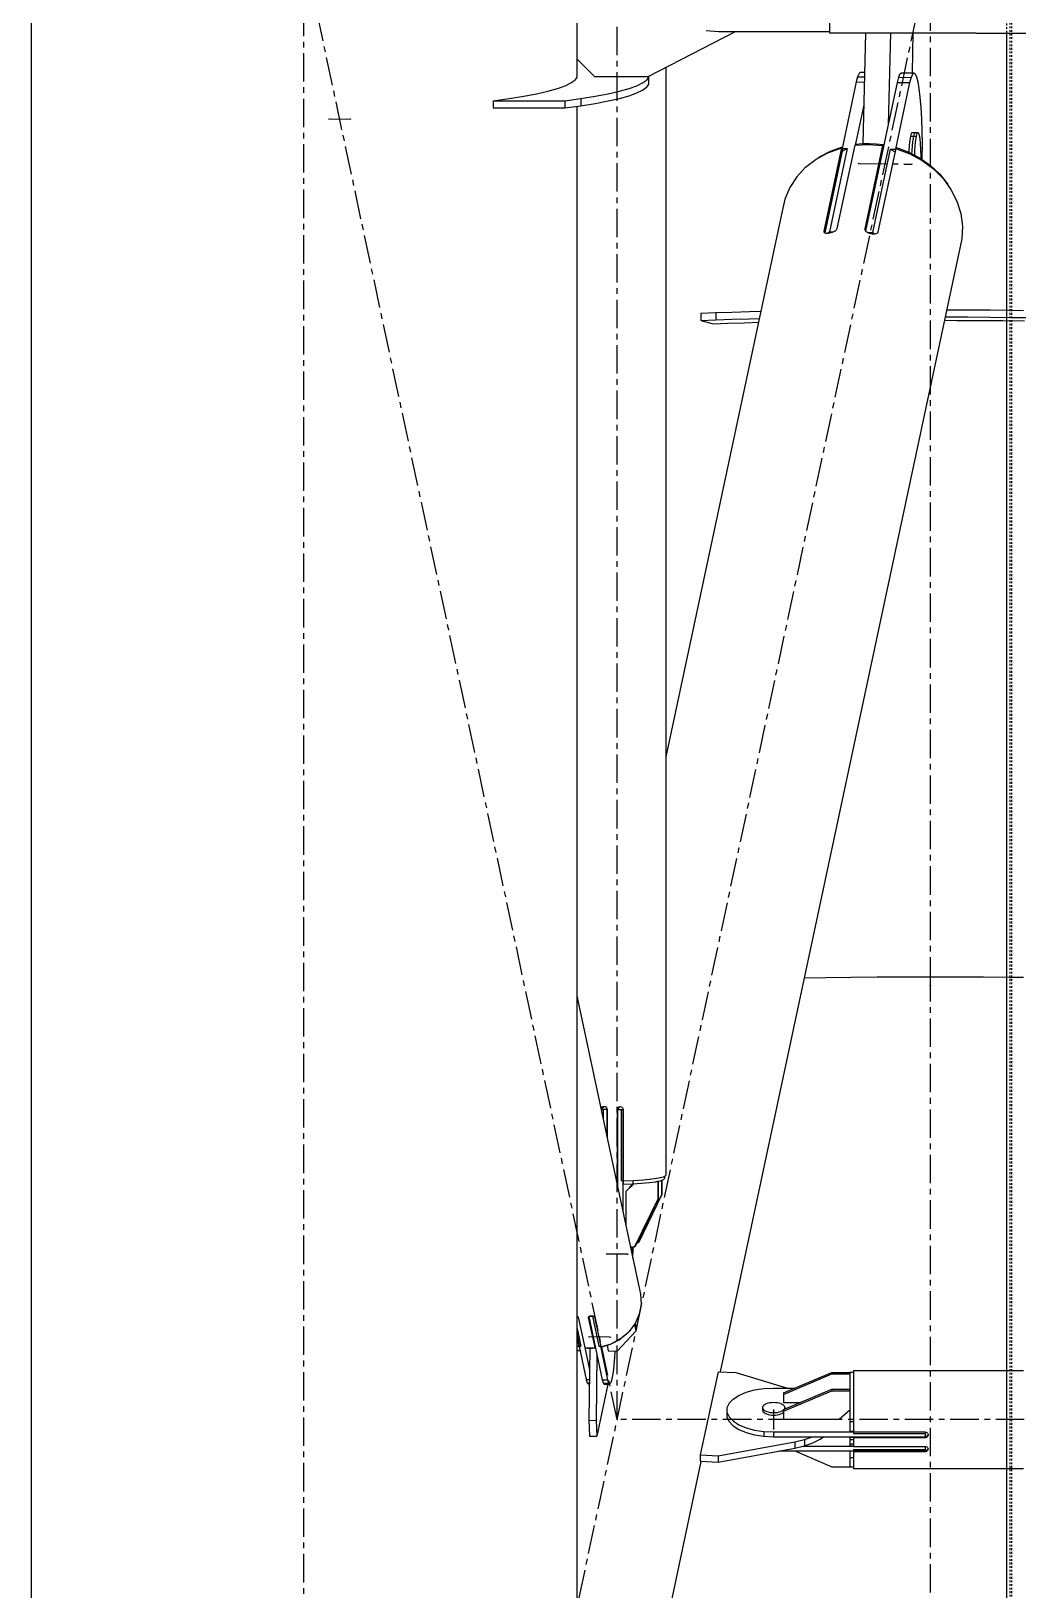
# Model space of a CAD drawing. Header units: millimetres. Extents: x 5143 to 30813, y 232 to 21408.
# Drawn here: x 22823.8 to 23099.4, y 6262.7 to 6698 of the extents above; entities that cross this region are included whole.
import ezdxf

# ---------------------------------------------------------------- set-up
doc = ezdxf.new("R2010")
doc.units = ezdxf.units.MM
doc.header["$LTSCALE"] = 0.25
for name, pattern in [('CENTER', [50.8, 31.75, -6.35, 6.35, -6.35]), ('XKITLINE00', [0]), ('XKITLINE02', [4, 2, -2])]:
    doc.linetypes.add(name, pattern=pattern)

msp = doc.modelspace()

# ---------------------------------------------------------------- linework, layer by layer
at = {"color": 8, "linetype": 'CENTER'}
for p, q in [((23075, 6431.43), (23075, 8100.54)), ((22900, 5629.8), (22900, 7286.23)), ((22987.5, 6310.27), (22987.5, 7130.27)), ((22900, 5900.27), (23075, 6720.27)), ((22987.5, 6310.27), (22900, 6720.27)), ((22907, 6673.49), (22912.97, 6673.42)), ((23054.88, 6661.04), (23069.79, 6660.85)), ((23075, 4763.35), (23075, 6431.43)), ((22990.48, 6356.42), (22984.51, 6356.49)), ((22985.57, 6333.24), (22979.6, 6333.32)), ((23031.21, 6312.93), (23031.21, 6307.62)), ((23342.5, 6310.27), (22987.5, 6310.27))]:
    msp.add_line(p, q, dxfattribs=at)
at = {"color": 3, "linetype": 'XKITLINE02'}
for p, q in [((23097.16, 7919.31), (23097.16, 6234.33)), ((23097.69, 7919.31), (23097.69, 6234.33)), ((23096.31, 6743.1), (23096.31, 6697.45))]:
    msp.add_line(p, q, dxfattribs=at)
at = {"color": 8, "linetype": 'XKITLINE00'}
for p, q in [((22823.8, 7286.23), (22823.8, 5948.74)), ((22976.2, 6748.43), (22976.2, 6690.26)), ((23046.8, 6725.29), (23046.8, 6697.54)), ((22996.2, 6685.3), (23020.56, 6697.88)), ((23012.35, 6698.15), (23015.8, 6697.88)), ((23015.8, 6697.88), (23046.8, 6697.88)), ((23046.8, 6697.54), (23046.8, 6697.51)), ((23046.8, 6697.54), (23086.8, 6697.54)), ((23046.8, 6697.51), (23086.8, 6697.51)), ((23056.92, 6697.51), (23056.11, 6666.61)), ((23063.89, 6697.51), (23063.21, 6671.87)), ((23070.07, 6697.51), (23069.89, 6686.36)), ((23086.8, 6697.54), (23086.8, 6697.51)), ((23086.8, 6697.54), (23087.11, 6697.53)), ((23086.8, 6697.51), (23087.11, 6697.51)), ((23087.11, 6697.53), (23087.39, 6697.51)), ((23087.11, 6697.51), (23087.39, 6697.51)), ((23087.39, 6697.51), (23087.63, 6697.48)), ((23087.63, 6697.48), (23087.8, 6697.45)), ((23087.8, 6697.45), (23242.19, 6697.45)), ((22976.2, 6690.26), (22976.2, 6685.1)), ((22976.2, 6690.26), (22981.2, 6685.3)), ((22976.2, 6686.02), (22976.23, 6685.97)), ((22976.23, 6685.97), (22976.23, 6685.15)), ((23001.07, 6687.82), (23001.07, 6378.42)), ((23055.07, 6686.21), (23054.67, 6685.28)), ((23055.07, 6686.21), (23055.47, 6686.55)), ((23055.47, 6686.55), (23056.64, 6686.53)), ((23066.51, 6686.06), (23066.11, 6685.14)), ((23066.51, 6686.06), (23066.91, 6686.4)), ((23066.91, 6686.4), (23070.39, 6686.36)), ((23069.99, 6686.02), (23069.59, 6685.09)), ((23069.99, 6686.02), (23070.39, 6686.36)), ((23070.39, 6686.36), (23070.78, 6686.11)), ((23070.78, 6686.11), (23071.16, 6685.28)), ((22968.16, 6681.2), (22970.81, 6681.95)), ((22970.81, 6681.95), (22972.96, 6682.72)), ((22972.96, 6682.72), (22974.59, 6683.52)), ((22974.59, 6683.52), (22975.68, 6684.33)), ((22976.23, 6685.15), (22975.68, 6684.33)), ((22981.2, 6685.3), (22996.2, 6685.3)), ((22988.16, 6681.2), (22990.81, 6681.95)), ((22990.81, 6681.95), (22992.96, 6682.72)), ((22992.96, 6682.72), (22994.59, 6683.52)), ((22992.96, 6680.74), (22994.59, 6681.53)), ((22994.59, 6683.52), (22995.68, 6684.33)), ((22994.59, 6681.53), (22995.68, 6682.34)), ((22996.23, 6685.15), (22995.68, 6684.33)), ((22996.23, 6683.16), (22995.68, 6682.34)), ((22996.23, 6685.32), (22996.23, 6685.15)), ((22996.23, 6685.15), (22996.23, 6683.16)), ((23054.29, 6683.8), (23050.32, 6665.19)), ((23054.67, 6685.28), (23054.29, 6683.8)), ((23054.29, 6683.8), (23056.56, 6683.77)), ((23054.67, 6685.28), (23056.6, 6685.26)), ((23065.73, 6683.65), (23056.88, 6642.22)), ((23069.21, 6683.61), (23065.24, 6665)), ((23066.11, 6685.14), (23065.73, 6683.65)), ((23065.73, 6683.65), (23069.21, 6683.61)), ((23066.11, 6685.14), (23069.59, 6685.09)), ((23069.59, 6685.09), (23069.21, 6683.61)), ((23071.16, 6685.28), (23071.51, 6683.88)), ((23071.51, 6683.88), (23071.82, 6681.95)), ((23071.82, 6681.95), (23072.1, 6679.54)), ((22952.88, 6678.56), (22957.34, 6679.16)), ((22952.88, 6678.56), (22972.88, 6678.56)), ((22952.88, 6678.56), (22952.88, 6676.58)), ((22957.34, 6679.16), (22961.4, 6679.8)), ((22961.4, 6679.8), (22965.01, 6680.48)), ((22965.01, 6680.48), (22968.16, 6681.2)), ((22972.88, 6678.56), (22977.34, 6679.16)), ((22972.88, 6678.56), (22972.88, 6676.58)), ((22972.88, 6676.58), (22977.34, 6677.17)), ((22977.34, 6679.16), (22981.4, 6679.8)), ((22977.34, 6679.16), (22977.34, 6677.17)), ((22977.34, 6677.17), (22981.4, 6677.81)), ((22981.4, 6679.8), (22985.01, 6680.48)), ((22981.4, 6677.81), (22985.01, 6678.49)), ((22985.01, 6680.48), (22988.16, 6681.2)), ((22985.01, 6678.49), (22988.16, 6679.21)), ((22988.16, 6679.21), (22990.81, 6679.96)), ((22990.81, 6679.96), (22992.96, 6680.74)), ((23056.39, 6677.29), (23054.01, 6666.13)), ((23072.1, 6679.54), (23072.32, 6676.71)), ((22952.88, 6676.58), (22972.88, 6676.58)), ((22976.2, 6677.02), (22976.2, 6105.29)), ((23072.32, 6676.71), (23072.5, 6673.52)), ((23072.5, 6673.52), (23072.61, 6670.06)), ((23069.46, 6668.68), (23069.27, 6667.57)), ((23069.66, 6669.4), (23069.46, 6668.68)), ((23069.46, 6668.68), (23070.25, 6668.67)), ((23069.87, 6669.69), (23069.66, 6669.4)), ((23069.87, 6669.69), (23070.67, 6669.68)), ((23070.25, 6668.67), (23070.06, 6667.56)), ((23070.25, 6668.67), (23070.06, 6667.56)), ((23070.46, 6669.39), (23070.25, 6668.67)), ((23070.46, 6669.39), (23070.25, 6668.67)), ((23070.25, 6668.67), (23071.05, 6668.66)), ((23070.67, 6669.68), (23070.46, 6669.39)), ((23070.67, 6669.68), (23070.46, 6669.39)), ((23070.67, 6669.68), (23071.46, 6669.67)), ((23071.05, 6668.66), (23070.86, 6667.55)), ((23071.25, 6669.38), (23071.05, 6668.66)), ((23071.46, 6669.67), (23071.25, 6669.38)), ((23071.46, 6669.67), (23071.67, 6669.52)), ((23071.67, 6669.52), (23071.86, 6668.93)), ((23071.86, 6668.93), (23072.03, 6667.94)), ((23072.61, 6670.06), (23072.66, 6666.41)), ((23044.07, 6662.9), (23047.13, 6664.51)), ((23050.21, 6665.39), (23045.25, 6642.14)), ((23050.26, 6664.3), (23045.44, 6641.74)), ((23050.35, 6664.44), (23045.5, 6641.7)), ((23046.36, 6664.03), (23049.97, 6665.34)), ((23051.78, 6665.18), (23046.82, 6641.92)), ((23047.13, 6664.51), (23047.08, 6664.29)), ((23047.13, 6664.51), (23050.42, 6665.68)), ((23053.86, 6666.12), (23048.9, 6642.86)), ((23049.97, 6665.34), (23050.21, 6665.39)), ((23050.21, 6665.39), (23050.26, 6664.3)), ((23050.32, 6665.14), (23050.24, 6664.75)), ((23050.24, 6664.75), (23050.27, 6664.05)), ((23050.32, 6665.19), (23051.78, 6665.18)), ((23050.32, 6665.19), (23050.35, 6664.44)), ((23050.35, 6664.44), (23051.78, 6665.18)), ((23053.86, 6666.12), (23057.72, 6666.34)), ((23054.08, 6666.42), (23054.02, 6666.13)), ((23054.08, 6666.42), (23056.01, 6666.61)), ((23056.01, 6666.61), (23055.93, 6666.24)), ((23056.01, 6666.61), (23057.95, 6666.65)), ((23061.61, 6666.02), (23056.65, 6642.76)), ((23061.66, 6664.96), (23056.82, 6642.29)), ((23057.72, 6666.34), (23061.61, 6666.02)), ((23057.95, 6666.65), (23059.9, 6666.56)), ((23063.77, 6665.02), (23058.81, 6641.77)), ((23059.9, 6666.56), (23059.81, 6666.17)), ((23059.9, 6666.56), (23061.84, 6666.32)), ((23065.33, 6665.19), (23060.36, 6641.94)), ((23061.61, 6666.02), (23061.66, 6664.96)), ((23061.84, 6666.32), (23061.64, 6665.39)), ((23061.64, 6665.39), (23061.67, 6664.66)), ((23061.84, 6666.32), (23061.87, 6665.59)), ((23063.77, 6665.02), (23065.24, 6665)), ((23063.77, 6665.02), (23065.14, 6664.32)), ((23065.24, 6665), (23065.24, 6664.81)), ((23065.33, 6665.19), (23065.58, 6665.14)), ((23065.55, 6665.49), (23065.48, 6665.16)), ((23065.55, 6665.49), (23068.97, 6664.23)), ((23065.58, 6665.14), (23069.3, 6663.74)), ((23068.97, 6664.23), (23068.9, 6663.89)), ((23068.98, 6664.41), (23068.97, 6664.23)), ((23068.97, 6664.23), (23072.16, 6662.54)), ((23069.11, 6666.12), (23068.98, 6664.41)), ((23069.27, 6667.57), (23069.11, 6666.12)), ((23069.78, 6664.4), (23069.75, 6663.81)), ((23069.78, 6664.4), (23069.75, 6663.81)), ((23069.9, 6666.11), (23069.78, 6664.4)), ((23069.9, 6666.11), (23069.78, 6664.4)), ((23070.06, 6667.56), (23069.9, 6666.11)), ((23070.06, 6667.56), (23069.9, 6666.11)), ((23070.57, 6664.39), (23070.53, 6663.4)), ((23070.7, 6666.1), (23070.57, 6664.39)), ((23070.86, 6667.55), (23070.7, 6666.1)), ((23072.03, 6667.94), (23072.16, 6666.59)), ((23072.16, 6666.59), (23072.26, 6664.95)), ((23072.26, 6664.95), (23072.31, 6663.1)), ((23072.66, 6666.41), (23072.65, 6662.66)), ((23040.15, 6659.98), (23037.69, 6657.33)), ((23040.15, 6659.98), (23043.06, 6662.23)), ((23043.06, 6662.23), (23046.36, 6664.03)), ((23043.46, 6662.45), (23044.07, 6662.9)), ((23069.3, 6663.74), (23072.75, 6661.85)), ((23072.16, 6662.54), (23075.07, 6660.47)), ((23072.31, 6663.1), (23072.32, 6662.43)), ((23072.65, 6662.66), (23072.64, 6662.2)), ((23072.75, 6661.85), (23075.87, 6659.52)), ((23075.07, 6660.47), (23077.62, 6658.05)), ((23037.69, 6657.33), (23035.75, 6654.35)), ((23075.87, 6659.52), (23078.55, 6656.81)), ((23077.62, 6658.05), (23079.76, 6655.34)), ((23078.55, 6656.81), (23080.75, 6653.77)), ((23034.37, 6651.11), (23033.59, 6647.69)), ((23035.75, 6654.35), (23034.37, 6651.11)), ((23079.76, 6655.34), (23080.29, 6654.42)), ((23080.75, 6653.77), (23082.41, 6650.5)), ((23033.59, 6647.69), (23001.07, 6495.31)), ((23033.59, 6647.69), (23033.58, 6647.4)), ((23082.41, 6650.5), (23083.48, 6647.05)), ((23083.48, 6647.05), (23083.94, 6643.53)), ((23048.38, 6642.26), (23048.64, 6642.46)), ((23048.77, 6642.63), (23048.64, 6642.46)), ((23048.81, 6642.67), (23048.77, 6642.63)), ((23048.9, 6642.86), (23048.81, 6642.67)), ((23056.65, 6642.76), (23056.66, 6642.57)), ((23056.66, 6642.57), (23056.68, 6642.53)), ((23056.68, 6642.53), (23056.76, 6642.36)), ((23056.76, 6642.36), (23056.94, 6642.15)), ((23083.94, 6643.53), (23083.78, 6640.02)), ((23083.78, 6640.02), (23016.25, 6323.6)), ((23045.25, 6642.14), (23045.25, 6641.95)), ((23045.25, 6641.95), (23045.35, 6641.8)), ((23045.35, 6641.8), (23045.53, 6641.68)), ((23045.53, 6641.68), (23045.79, 6641.6)), ((23045.79, 6641.6), (23046.12, 6641.57)), ((23046.12, 6641.57), (23046.49, 6641.58)), ((23046.13, 6641.57), (23046.82, 6641.92)), ((23046.49, 6641.58), (23046.89, 6641.64)), ((23046.82, 6641.92), (23047.74, 6641.91)), ((23046.89, 6641.64), (23047.3, 6641.75)), ((23047.3, 6641.75), (23047.7, 6641.89)), ((23047.7, 6641.89), (23048.07, 6642.06)), ((23048.07, 6642.06), (23048.38, 6642.26)), ((23056.94, 6642.15), (23057.21, 6641.95)), ((23057.21, 6641.95), (23057.54, 6641.76)), ((23057.5, 6641.79), (23058.81, 6641.77)), ((23057.54, 6641.76), (23057.92, 6641.61)), ((23057.92, 6641.61), (23058.32, 6641.5)), ((23058.32, 6641.5), (23058.74, 6641.43)), ((23058.74, 6641.43), (23059.15, 6641.4)), ((23058.81, 6641.77), (23059.48, 6641.42)), ((23059.15, 6641.4), (23059.52, 6641.43)), ((23059.52, 6641.43), (23059.84, 6641.5)), ((23059.84, 6641.5), (23060.1, 6641.61)), ((23060.1, 6641.61), (23060.28, 6641.76)), ((23060.36, 6641.94), (23060.28, 6641.76)), ((23010.9, 6619.23), (23015.03, 6619.4)), ((23010.9, 6619.23), (23010.9, 6617.23)), ((23010.9, 6617.23), (23015.03, 6617.4)), ((23010.9, 6617.23), (23014.32, 6616.26)), ((23014.32, 6616.26), (23018.45, 6616.42)), ((23015.03, 6619.4), (23019.57, 6619.55)), ((23015.03, 6619.4), (23015.03, 6617.4)), ((23015.03, 6617.4), (23019.57, 6617.55)), ((23018.45, 6616.42), (23022.99, 6616.57)), ((23019.57, 6619.55), (23024.48, 6619.68)), ((23019.57, 6617.55), (23024.48, 6617.68)), ((23022.99, 6616.57), (23027.02, 6616.69)), ((23024.48, 6619.68), (23027.68, 6619.76)), ((23024.48, 6617.68), (23027.25, 6617.75)), ((23078.92, 6617.24), (23082.42, 6617.23)), ((23079.13, 6618.2), (23085.4, 6618.17)), ((23079.55, 6620.2), (23085.4, 6620.17)), ((23082.42, 6617.23), (23088.82, 6617.2)), ((23085.4, 6620.17), (23091.7, 6620.13)), ((23085.4, 6618.17), (23091.7, 6618.13)), ((23088.82, 6617.2), (23095.12, 6617.15)), ((23091.7, 6620.13), (23097.86, 6620.06)), ((23091.7, 6618.13), (23097.86, 6618.06)), ((23095.12, 6617.15), (23101.28, 6617.09)), ((23097.86, 6620.06), (23101.01, 6620.02)), ((23097.86, 6618.06), (23103.01, 6617.99)), ((23039.74, 6433.63), (23045.83, 6433.73)), ((23045.83, 6433.73), (23052.88, 6433.81)), ((23052.88, 6433.81), (23060.13, 6433.87)), ((23060.13, 6433.87), (23067.53, 6433.91)), ((23067.53, 6433.91), (23075, 6433.92)), ((23075, 6433.92), (23082.46, 6433.91)), ((23082.46, 6433.91), (23089.86, 6433.87)), ((23089.86, 6433.87), (23097.12, 6433.81)), ((23097.12, 6433.81), (23101.01, 6433.77)), ((22976.2, 6428.61), (22993.99, 6345.24)), ((22983.07, 6397.17), (22983.01, 6396.91)), ((22983.08, 6396.98), (22983.01, 6396.91)), ((22983.01, 6396.91), (22983.01, 6396.67)), ((22983.17, 6397.4), (22983.07, 6397.17)), ((22983.11, 6397.21), (22983.08, 6396.98)), ((22983.08, 6396.98), (22983.08, 6396.36)), ((22983.22, 6397.45), (22983.12, 6397.24)), ((22983.84, 6397.73), (22983.16, 6396.96)), ((22983.16, 6396.96), (22983.16, 6395.98)), ((22983.16, 6396.96), (22983.58, 6396.92)), ((22983.19, 6397.42), (22983.35, 6397.58)), ((22983.35, 6397.58), (22983.59, 6397.69)), ((22983.58, 6396.92), (22983.58, 6394)), ((22983.58, 6396.92), (22984.62, 6396.91)), ((22983.59, 6397.69), (22983.85, 6397.73)), ((22983.85, 6397.73), (22984.1, 6397.68)), ((22984.1, 6397.68), (22984.34, 6397.55)), ((22984.34, 6397.55), (22984.52, 6397.36)), ((22984.52, 6397.36), (22984.64, 6397.12)), ((22984.67, 6396.96), (22984.62, 6396.91)), ((22984.62, 6396.91), (22984.62, 6389.12)), ((22984.64, 6397.12), (22984.68, 6396.86)), ((22984.68, 6396.86), (22984.68, 6388.85)), ((22987.51, 6397.09), (22987.47, 6396.83)), ((22987.53, 6396.9), (22987.47, 6396.83)), ((22987.47, 6396.83), (22987.47, 6376.97)), ((22987.63, 6397.32), (22987.51, 6397.09)), ((22987.57, 6397.16), (22987.51, 6397.09)), ((22987.57, 6397.16), (22987.53, 6396.9)), ((22987.53, 6396.9), (22987.53, 6377.04)), ((22987.68, 6397.38), (22987.57, 6397.16)), ((22988.31, 6397.67), (22987.61, 6396.87)), ((22987.61, 6396.87), (22987.61, 6375.14)), ((22987.61, 6396.87), (22988.65, 6396.86)), ((22987.63, 6397.32), (22987.82, 6397.51)), ((22987.82, 6397.51), (22988.06, 6397.63)), ((22988.06, 6397.63), (22988.32, 6397.67)), ((22988.32, 6397.67), (22988.58, 6397.63)), ((22988.58, 6397.63), (22988.82, 6397.51)), ((22988.65, 6396.86), (22989.12, 6396.88)), ((22988.65, 6396.86), (22988.65, 6377)), ((22988.82, 6397.51), (22989.01, 6397.32)), ((22989.01, 6397.32), (22989.11, 6397.09)), ((22989.11, 6397.09), (22989.18, 6396.83)), ((22989.16, 6396.92), (22989.12, 6396.88)), ((22989.12, 6396.88), (22989.12, 6377.03)), ((22989.18, 6396.83), (22989.18, 6376.97)), ((22987.22, 6376.97), (22987.47, 6376.97)), ((22987.53, 6377.04), (22987.47, 6376.97)), ((22987.61, 6377.13), (22987.5, 6377.01)), ((22987.5, 6377.01), (22987.5, 6376.02)), ((22987.53, 6380.15), (22987.61, 6380.15)), ((22988.65, 6377), (22989.12, 6377.03)), ((22988.65, 6377), (22989.1, 6377)), ((22989.12, 6377.03), (22989.1, 6377)), ((22989.1, 6377), (22989.1, 6368.15)), ((22989.18, 6376.97), (22992.09, 6377.06)), ((22989.22, 6376.98), (22989.22, 6376.03)), ((22991.86, 6377.05), (22991.86, 6376.1)), ((22992.09, 6377.06), (22994.83, 6377.22)), ((22994.83, 6377.22), (22997.21, 6377.45)), ((22997.21, 6377.45), (22999.1, 6377.73)), ((22998.85, 6376.8), (22999.63, 6376.96)), ((22998.95, 6376.82), (22998.95, 6371.95)), ((22999.1, 6377.73), (23000.41, 6378.07)), ((22999.63, 6376.96), (23000.46, 6377.27)), ((22999.9, 6377.07), (22999.9, 6373.02)), ((23000.01, 6377.11), (23000.01, 6373.14)), ((23000.41, 6378.07), (23001.07, 6378.42)), ((23000.75, 6377.6), (23000.46, 6377.27)), ((23000.75, 6378.25), (23000.75, 6377.6)), ((22987.42, 6376.02), (22987.5, 6376.02)), ((22987.61, 6376.14), (22987.5, 6376.02)), ((22989.22, 6376.03), (22991.86, 6376.1)), ((22989.9, 6373.93), (22992.12, 6376.12)), ((22989.9, 6373.93), (22989.9, 6364.4)), ((22990, 6374.05), (22992.1, 6376.12)), ((22990.95, 6375.12), (22991.95, 6376.11)), ((22990.95, 6375.12), (22990.95, 6374.99)), ((22991.06, 6375.24), (22991.94, 6376.11)), ((22991.86, 6376.1), (22994.32, 6376.24)), ((22991.86, 6376.1), (22991.86, 6376.03)), ((22999.9, 6373.02), (22993.44, 6359.7)), ((23000.01, 6373.14), (22993.54, 6359.82)), ((22994.32, 6376.24), (22996.49, 6376.44)), ((22996.49, 6376.44), (22998.29, 6376.68)), ((22998.29, 6376.68), (22998.83, 6376.8)), ((22998.83, 6376.8), (22998.85, 6376.8)), ((22998.85, 6376.8), (22998.85, 6376.8)), ((22998.85, 6376.8), (22998.85, 6371.83)), ((23000.01, 6373.14), (22999.9, 6373.02)), ((22998.85, 6371.83), (22992.38, 6358.51)), ((22998.95, 6371.95), (22992.49, 6358.63)), ((22998.95, 6371.95), (22998.85, 6371.83)), ((22993.01, 6359.71), (22993.44, 6359.7)), ((22993.54, 6359.82), (22993.44, 6359.7)), ((22991.15, 6358.53), (22992.38, 6358.51)), ((22991.54, 6358.52), (22991.56, 6358.27)), ((22991.56, 6358.27), (22991.58, 6357.81)), ((22991.58, 6357.81), (22991.6, 6357.31)), ((22991.6, 6357.31), (22991.6, 6356.78)), ((22991.6, 6356.78), (22991.6, 6356.44)), ((22991.86, 6357.98), (22991.83, 6355.35)), ((22991.86, 6358.52), (22991.86, 6357.98)), ((22992.49, 6358.63), (22992.38, 6358.51)), ((22994.16, 6342.48), (22993.65, 6339.73)), ((22993.99, 6345.24), (22994.16, 6342.48)), ((22976.2, 6339.18), (22976.24, 6339.16)), ((22976.24, 6339.16), (22976.45, 6339.06)), ((22976.45, 6339.06), (22976.59, 6338.95)), ((22976.59, 6338.95), (22976.65, 6338.84)), ((22976.65, 6338.84), (22978.45, 6330.43)), ((22979.45, 6338.91), (22979.44, 6338.8)), ((22979.44, 6338.8), (22981.23, 6330.39)), ((22979.55, 6339.02), (22979.45, 6338.91)), ((22979.54, 6339.01), (22981.26, 6330.94)), ((22979.55, 6339.02), (22979.73, 6339.12)), ((22979.58, 6339.04), (22983.35, 6321.37)), ((22979.73, 6339.12), (22979.95, 6339.19)), ((22979.82, 6339.15), (22980.6, 6339.14)), ((22979.95, 6339.19), (22980.21, 6339.23)), ((22980.21, 6339.23), (22980.48, 6339.24)), ((22980.48, 6339.24), (22980.72, 6339.21)), ((22980.6, 6339.14), (22980.73, 6339.21)), ((22980.6, 6339.14), (22982.39, 6330.73)), ((22980.72, 6339.21), (22980.93, 6339.15)), ((22980.93, 6339.15), (22981.05, 6339.06)), ((22981.05, 6339.06), (22981.14, 6338.97)), ((22981.14, 6338.97), (22982.93, 6330.56)), ((22993.65, 6339.73), (22992.49, 6337.12)), ((22976.2, 6336.1), (22977.33, 6330.8)), ((22976.2, 6334.3), (22976.89, 6331.04)), ((22976.2, 6334.05), (22976.8, 6331.21)), ((22976.2, 6333.31), (22976.77, 6330.64)), ((22992.75, 6334.99), (22987.5, 6329.4)), ((22988.46, 6332.86), (22990.73, 6334.8)), ((22988.74, 6333.1), (22990.11, 6334.19)), ((22990.35, 6334.47), (22990.11, 6334.19)), ((22992.49, 6337.12), (22990.73, 6334.8)), ((22992.34, 6336.93), (22992.75, 6334.99)), ((22992.53, 6337.21), (22992.81, 6335.9)), ((22992.81, 6335.9), (22992.75, 6334.99)), ((22976.2, 6330.83), (22976.77, 6330.64)), ((22976.2, 6330.82), (22976.88, 6330.58)), ((22976.2, 6329.81), (22976.56, 6329.54)), ((22976.56, 6329.54), (22977.15, 6329.53)), ((22976.8, 6331.21), (22976.77, 6330.64)), ((22976.81, 6331.4), (22976.79, 6331)), ((22976.79, 6331), (22976.88, 6330.58)), ((22976.89, 6331.04), (22976.88, 6330.8)), ((22976.88, 6330.8), (22977.33, 6330.8)), ((22976.88, 6330.8), (22978.88, 6321.43)), ((22976.89, 6330.75), (22976.88, 6330.58)), ((22976.89, 6331.04), (22977.33, 6330.8)), ((22978.44, 6330.43), (22979.78, 6324.18)), ((22978.45, 6330.43), (22979.83, 6330.27)), ((22978.53, 6330.42), (22978.55, 6330.3)), ((22978.55, 6330.3), (22979.25, 6330.24)), ((22979.22, 6330.34), (22979.25, 6330.24)), ((22979.25, 6330.24), (22979.94, 6330.21)), ((22979.85, 6330.21), (22979.61, 6310.05)), ((22979.83, 6330.27), (22981.23, 6330.39)), ((22979.94, 6330.21), (22980.64, 6330.22)), ((22980.61, 6330.34), (22980.64, 6330.22)), ((22980.64, 6330.22), (22981.34, 6330.26)), ((22981.26, 6330.94), (22981.23, 6330.39)), ((22981.27, 6331.11), (22981.25, 6330.68)), ((22981.25, 6330.68), (22981.34, 6330.26)), ((22981.36, 6330.69), (22981.34, 6330.26)), ((22982.39, 6330.73), (22982.85, 6330.96)), ((22982.39, 6330.73), (22982.84, 6330.73)), ((22982.85, 6330.92), (22982.84, 6330.73)), ((22982.84, 6330.73), (22984.84, 6321.36)), ((22982.93, 6330.56), (22985.79, 6331.42)), ((22983.03, 6330.59), (22983.04, 6330.51)), ((22983.04, 6330.51), (22985.64, 6331.29)), ((22984.68, 6331), (22985.01, 6329.43)), ((22985.01, 6329.43), (22987.5, 6329.4)), ((22985.63, 6331.37), (22985.64, 6331.29)), ((22985.64, 6331.29), (22988.03, 6332.54)), ((22985.79, 6331.42), (22988.46, 6332.86)), ((22986.81, 6329.01), (22986.66, 6326.52)), ((22986.83, 6329.4), (22986.81, 6329.01)), ((22988.03, 6332.54), (22988.39, 6332.83)), ((22981.82, 6328.56), (22981.6, 6310.02)), ((22986.66, 6326.52), (22986.46, 6324.33)), ((22978.88, 6321.43), (22979.14, 6320.55)), ((22978.88, 6321.43), (22979.75, 6321.42)), ((22979.14, 6320.55), (22979.42, 6320.22)), ((22979.14, 6320.55), (22979.74, 6320.54)), ((22983.35, 6321.37), (22983.61, 6320.49)), ((22983.35, 6321.37), (22984.84, 6321.36)), ((22983.61, 6320.49), (22983.89, 6320.16)), ((22983.61, 6320.49), (22985.1, 6320.47)), ((22984.84, 6321.36), (22985.1, 6320.47)), ((22985.1, 6320.47), (22985.38, 6320.14)), ((22985.38, 6320.14), (22985.67, 6320.39)), ((22985.96, 6321.2), (22985.67, 6320.39)), ((22986.22, 6322.53), (22985.96, 6321.2)), ((22986.46, 6324.33), (22986.22, 6322.53)), ((23015.68, 6323.62), (23010.72, 6300.37)), ((23015.68, 6323.62), (23020.66, 6323.39)), ((23020.66, 6323.39), (23035.1, 6319.05)), ((23034.01, 6317.71), (23047.51, 6323.45)), ((23034.01, 6317.24), (23047.51, 6322.99)), ((23047.51, 6323.45), (23047.51, 6322.99)), ((23047.51, 6323.45), (23052.51, 6323.45)), ((23047.51, 6322.99), (23052.51, 6322.99)), ((23052.51, 6323.52), (23052.51, 6323.45)), ((23052.51, 6323.52), (23053.51, 6323.52)), ((23052.51, 6323.45), (23052.51, 6323.43)), ((23052.51, 6323.43), (23052.51, 6318.33)), ((23053.51, 6323.92), (23101.01, 6323.92)), ((23053.51, 6323.92), (23053.51, 6306.81)), ((22979.42, 6320.22), (22979.73, 6320.22)), ((22984.87, 6320.15), (22981.79, 6305.61)), ((22983.89, 6320.16), (22985.38, 6320.14)), ((23019.87, 6315.99), (23018.75, 6314.82)), ((23019.87, 6315.99), (23021.48, 6317.02)), ((23021.48, 6317.02), (23023.51, 6317.88)), ((23023.51, 6317.88), (23025.88, 6318.52)), ((23025.88, 6318.52), (23028.49, 6318.92)), ((23028.49, 6318.92), (23031.21, 6319.05)), ((23031.21, 6319.05), (23037.16, 6319.05)), ((23034.01, 6313.03), (23047.51, 6318.78)), ((23034.01, 6312.57), (23047.51, 6318.31)), ((23034.01, 6317.71), (23034.01, 6315.03)), ((23047.51, 6318.78), (23047.51, 6318.31)), ((23047.51, 6318.78), (23052.51, 6318.78)), ((23047.51, 6318.31), (23052.51, 6318.31)), ((23052.51, 6318.33), (23052.51, 6318.31)), ((23052.51, 6318.31), (23052.51, 6318.3)), ((23052.51, 6318.3), (23052.51, 6312.39)), ((23018.75, 6314.82), (23018.18, 6313.57)), ((23018.18, 6313.57), (23018.18, 6310.96)), ((23018.18, 6312.29), (23018.75, 6311.03)), ((23028.16, 6313.89), (23028.11, 6313.63)), ((23028.11, 6313.63), (23028.16, 6313.38)), ((23028.11, 6313.63), (23028.11, 6312.93)), ((23028.11, 6312.93), (23028.16, 6312.68)), ((23028.3, 6314.13), (23028.16, 6313.89)), ((23028.16, 6313.38), (23028.3, 6313.14)), ((23028.16, 6312.68), (23028.3, 6312.43)), ((23028.53, 6314.36), (23028.3, 6314.13)), ((23028.3, 6313.14), (23028.53, 6312.91)), ((23028.3, 6312.43), (23028.53, 6312.2)), ((23028.53, 6314.36), (23028.84, 6314.57)), ((23028.53, 6312.91), (23028.84, 6312.7)), ((23028.53, 6312.2), (23028.84, 6312)), ((23028.84, 6314.57), (23029.22, 6314.74)), ((23028.84, 6312.7), (23029.22, 6312.52)), ((23028.84, 6312), (23029.22, 6311.82)), ((23029.22, 6314.74), (23029.66, 6314.89)), ((23029.22, 6312.52), (23029.66, 6312.38)), ((23029.22, 6311.82), (23029.66, 6311.67)), ((23029.66, 6314.89), (23030.15, 6315)), ((23029.66, 6312.38), (23030.15, 6312.27)), ((23029.66, 6311.67), (23030.15, 6311.57)), ((23030.15, 6315), (23030.67, 6315.06)), ((23030.15, 6312.27), (23030.67, 6312.21)), ((23030.15, 6311.57), (23030.67, 6311.5)), ((23030.67, 6315.06), (23031.21, 6315.08)), ((23030.67, 6312.21), (23031.21, 6312.19)), ((23031.21, 6315.08), (23031.75, 6315.06)), ((23031.21, 6312.19), (23031.75, 6312.21)), ((23031.21, 6312.19), (23031.21, 6311.48)), ((23031.75, 6315.06), (23032.27, 6315)), ((23031.75, 6312.21), (23032.27, 6312.27)), ((23031.75, 6311.5), (23032.27, 6311.57)), ((23032.27, 6315), (23032.76, 6314.89)), ((23032.27, 6312.27), (23032.76, 6312.38)), ((23032.27, 6311.57), (23032.76, 6311.67)), ((23032.76, 6314.89), (23033.2, 6314.74)), ((23032.76, 6312.38), (23033.2, 6312.52)), ((23032.76, 6311.67), (23033.2, 6311.82)), ((23033.2, 6314.74), (23033.59, 6314.57)), ((23033.2, 6312.52), (23033.59, 6312.7)), ((23033.2, 6311.82), (23033.59, 6312)), ((23033.59, 6314.57), (23033.9, 6314.36)), ((23033.59, 6312.7), (23033.9, 6312.91)), ((23033.59, 6312), (23033.9, 6312.2)), ((23033.9, 6314.36), (23034.12, 6314.13)), ((23034.01, 6313.03), (23033.9, 6312.91)), ((23034.01, 6312.32), (23033.9, 6312.2)), ((23034.01, 6315.03), (23038.7, 6315.03)), ((23034.01, 6313.03), (23034.01, 6310.36)), ((23034.12, 6313.14), (23034.03, 6313.04)), ((23034.12, 6314.13), (23034.26, 6313.89)), ((23034.26, 6313.38), (23034.12, 6313.14)), ((23034.26, 6313.89), (23034.31, 6313.63)), ((23034.31, 6313.63), (23034.26, 6313.38)), ((23034.31, 6313.63), (23034.31, 6313.16)), ((23049.51, 6310.36), (23052.51, 6313.01)), ((23052.51, 6312.39), (23052.51, 6307)), ((22979.61, 6310.05), (22981.6, 6310.02)), ((22979.61, 6310.05), (22979.8, 6305.64)), ((22981.6, 6310.02), (22981.79, 6305.61)), ((23018.18, 6310.96), (23018.75, 6309.71)), ((23018.75, 6311.03), (23019.87, 6309.87)), ((23018.75, 6309.71), (23019.87, 6308.54)), ((23019.87, 6309.87), (23021.48, 6308.83)), ((23019.87, 6308.54), (23021.48, 6307.5)), ((23021.48, 6308.83), (23023.51, 6307.97)), ((23021.48, 6307.5), (23023.51, 6306.65)), ((23023.51, 6307.97), (23025.88, 6307.33)), ((23025.88, 6307.33), (23028.49, 6306.94)), ((23030.67, 6311.5), (23031.21, 6311.48)), ((23031.21, 6311.48), (23031.75, 6311.5)), ((23034.01, 6310.36), (23049.51, 6310.36)), ((23052.51, 6309.68), (23053.51, 6309.68)), ((22979.8, 6305.64), (22981.79, 6305.61)), ((23015.69, 6300.14), (23037.15, 6304.06)), ((23023.51, 6306.65), (23025.88, 6306.01)), ((23025.88, 6306.01), (23028.49, 6305.61)), ((23028.49, 6306.94), (23028.49, 6305.61)), ((23028.49, 6306.94), (23031.21, 6306.8)), ((23028.49, 6305.61), (23031.21, 6305.48)), ((23031.21, 6306.8), (23053.51, 6306.8)), ((23031.21, 6306.8), (23031.21, 6305.48)), ((23031.21, 6305.48), (23073.51, 6305.48)), ((23037.15, 6304.06), (23039.82, 6304.69)), ((23037.15, 6304.06), (23037.15, 6302.3)), ((23037.15, 6302.3), (23039.82, 6302.92)), ((23039.41, 6302.83), (23053.51, 6302.83)), ((23039.82, 6304.69), (23042.05, 6305.48)), ((23039.82, 6304.69), (23039.82, 6302.92)), ((23039.82, 6302.92), (23042.19, 6303.76)), ((23042.19, 6303.76), (23044.2, 6304.79)), ((23044.2, 6304.79), (23045.12, 6305.48)), ((23052.51, 6307), (23053.51, 6307)), ((23052.51, 6305.48), (23052.51, 6304.08)), ((23052.51, 6305.35), (23053.51, 6305.35)), ((23052.51, 6304.71), (23053.51, 6304.71)), ((23052.51, 6304.08), (23052.51, 6302.88)), ((23052.51, 6303.47), (23053.51, 6303.47)), ((23052.51, 6302.88), (23053.51, 6302.88)), ((23053.51, 6306.81), (23073.51, 6306.81)), ((23053.51, 6306.8), (23053.51, 6306.4)), ((23053.51, 6306.4), (23073.51, 6306.4)), ((23053.51, 6305.48), (23053.51, 6305.21)), ((23053.51, 6305.48), (23053.51, 6305.35)), ((23053.51, 6305.21), (23053.51, 6302.73)), ((23053.51, 6305.21), (23073.51, 6305.21)), ((23073.51, 6306.81), (23073.77, 6306.74)), ((23073.51, 6306.81), (23073.51, 6305.48)), ((23073.51, 6305.49), (23073.77, 6305.53)), ((23073.51, 6305.48), (23073.51, 6305.21)), ((23073.51, 6305.21), (23073.77, 6305.25)), ((23073.77, 6306.74), (23074.01, 6306.65)), ((23073.77, 6305.53), (23074.01, 6305.64)), ((23073.77, 6305.53), (23073.77, 6305.25)), ((23073.77, 6305.25), (23074.01, 6305.36)), ((23074.01, 6306.65), (23074.2, 6306.47)), ((23074.01, 6305.64), (23074.2, 6305.82)), ((23074.01, 6305.36), (23074.2, 6305.53)), ((23074.2, 6306.47), (23074.32, 6306.25)), ((23074.32, 6306.04), (23074.2, 6305.82)), ((23074.32, 6305.76), (23074.2, 6305.53)), ((23074.32, 6306.25), (23074.36, 6306)), ((23074.34, 6306.14), (23074.32, 6306.04)), ((23074.36, 6306), (23074.32, 6305.76)), ((23010.92, 6298.59), (22976.2, 6135.9)), ((23010.72, 6300.37), (23010.72, 6298.6)), ((23010.72, 6300.37), (23015.69, 6300.14)), ((23010.72, 6298.6), (23015.69, 6298.37)), ((23015.69, 6298.37), (23037.15, 6302.3)), ((23015.69, 6300.14), (23015.69, 6298.37)), ((23032.8, 6301.5), (23053.51, 6301.5)), ((23037.16, 6301.5), (23047.51, 6297.1)), ((23052.51, 6301.5), (23052.51, 6298.27)), ((23052.51, 6299.67), (23053.51, 6299.67)), ((23053.51, 6302.73), (23073.51, 6302.73)), ((23053.51, 6301.9), (23053.51, 6301.5)), ((23053.51, 6301.9), (23073.51, 6301.9)), ((23053.51, 6301.62), (23073.51, 6301.62)), ((23053.51, 6301.5), (23053.51, 6296.63)), ((23053.51, 6301.32), (23073.51, 6301.32)), ((23073.51, 6302.73), (23073.77, 6302.7)), ((23073.51, 6302.73), (23073.51, 6301.62)), ((23073.51, 6301.62), (23073.51, 6301.32)), ((23073.51, 6301.32), (23073.77, 6301.37)), ((23073.53, 6301.62), (23073.77, 6301.65)), ((23073.77, 6302.7), (23074.01, 6302.6)), ((23073.77, 6301.65), (23074.01, 6301.74)), ((23073.77, 6301.37), (23074.01, 6301.45)), ((23074.01, 6302.6), (23074.2, 6302.44)), ((23074.01, 6301.74), (23074.04, 6301.76)), ((23074.01, 6301.45), (23074.2, 6301.61)), ((23074.04, 6301.76), (23074.2, 6301.89)), ((23074.2, 6302.44), (23074.32, 6302.24)), ((23074.32, 6302.09), (23074.2, 6301.89)), ((23074.32, 6301.81), (23074.2, 6301.61)), ((23074.32, 6302.24), (23074.36, 6302.02)), ((23074.33, 6302.16), (23074.32, 6302.09)), ((23074.36, 6302.02), (23074.32, 6301.81)), ((23047.51, 6297.1), (23052.51, 6297.1)), ((23052.51, 6298.27), (23052.51, 6297.03)), ((23052.51, 6297.03), (23053.51, 6297.03)), ((23053.51, 6296.63), (23101.01, 6296.63))]:
    msp.add_line(p, q, dxfattribs=at)
at = {"color": 7, "linetype": 'XKITLINE00'}
msp.add_line((23096.31, 6697.45), (23096.31, 6246), dxfattribs=at)
at = {"color": 8, "linetype": 'XKITLINE00'}
for centre in [(22907, 6673.49), (22912.97, 6673.42), (23054.88, 6661.04), (23069.79, 6660.85), (23075, 6431.43), (23075, 6431.43), (22984.51, 6356.49), (22990.48, 6356.42), (22979.6, 6333.32), (22985.57, 6333.24), (23031.21, 6312.93), (22987.5, 6310.27), (22987.5, 6310.27), (22987.5, 6310.27), (23031.21, 6307.62)]:
    msp.add_circle(centre, 0.05, dxfattribs=at)

doc.saveas('drawing.dxf')
